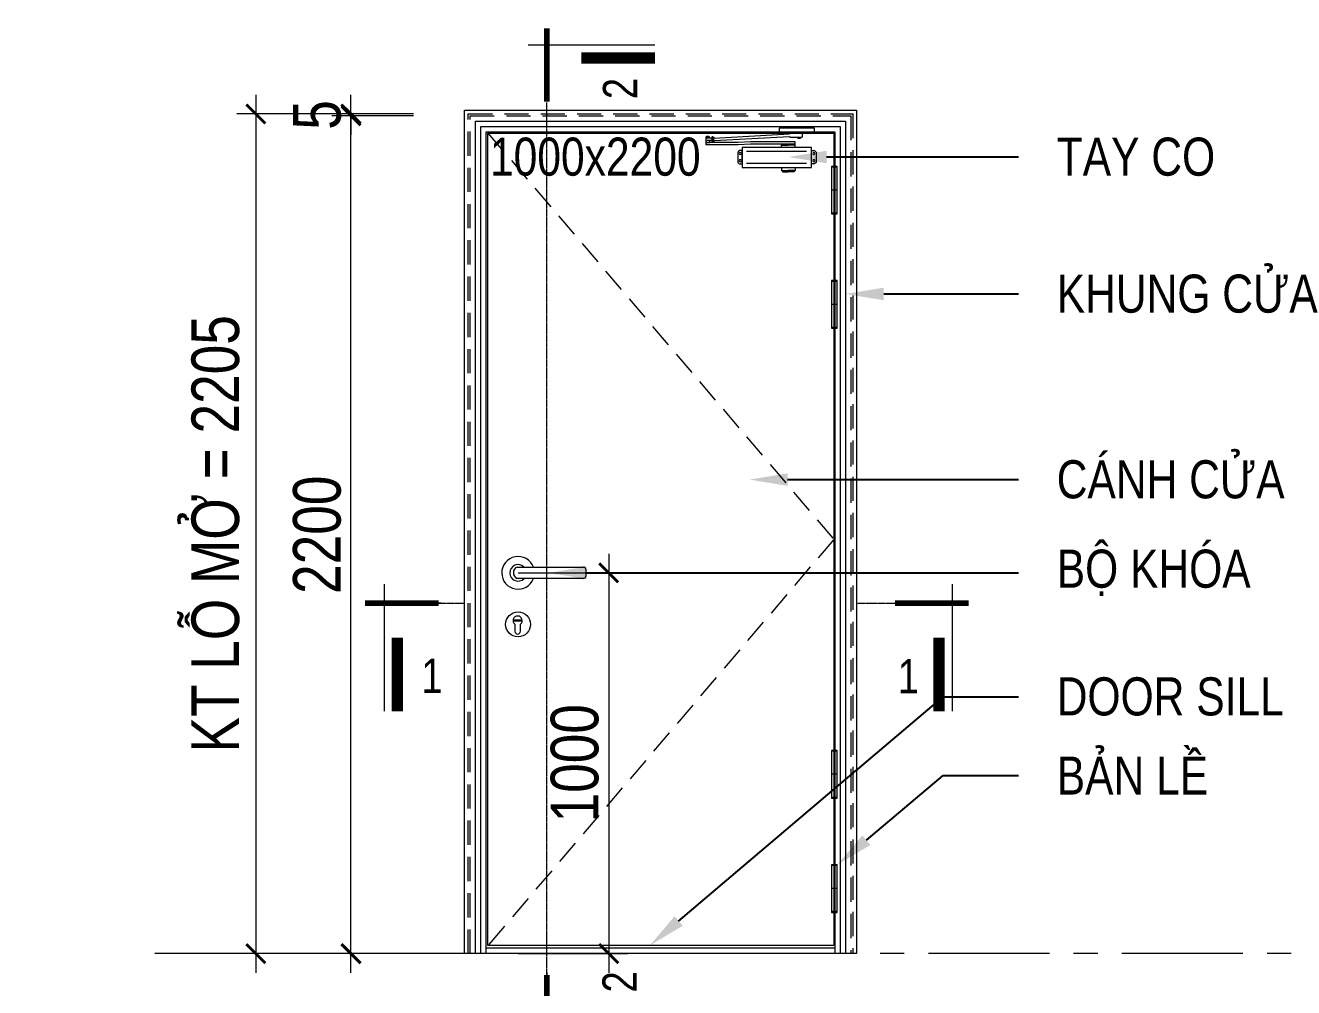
# Model space of a CAD drawing. Header units: millimetres. Extents: x -547695 to 905972, y -1055718 to 167349.
# Drawn here: x -537040 to -533710, y -1036987 to -1034460 of the extents above; entities that cross this region are included whole.
import ezdxf
from ezdxf import colors
from ezdxf.entities.mleader import LeaderData, LeaderLine
from ezdxf.enums import TextEntityAlignment as Align
from ezdxf.math import Vec2, Vec3

# ---------------------------------------------------------------- set-up
doc = ezdxf.new("R2010")
doc.units = ezdxf.units.MM
for name, pattern in [('CENTER', [50.8, 31.75, -6.35, 6.35, -6.35]), ('CENTER2', [1.125, 0.75, -0.125, 0.125, -0.125]), ('HIDDEN', [9.525, 6.35, -3.175]), ('PHANTOM', [2.5, 1.25, -0.25, 0.25, -0.25, 0.25, -0.25])]:
    doc.linetypes.add(name, pattern=pattern)
doc.layers.get('DEFPOINTS').update_dxf_attribs({"color": 1, "lineweight": 25})
for name, color, linetype, lineweight in [('A-DIMS', 8, 'Continuous', 9), ('A-DOOR', 142, 'Continuous', 9), ('A-FINE', 255, 'Continuous', 25), ('A-GRID', 250, 'CENTER', 15), ('A-HIDD', 45, 'HIDDEN', 9), ('A-LITE', 9, 'Continuous', 9), ('A-SYMBOLS', 10, 'Continuous', 13)]:
    doc.layers.add(name, color=color, linetype=linetype, lineweight=lineweight)
doc.styles.add('ARIAL', font='arial.ttf')
doc.styles.add('VTK_Arial', font='arial.ttf', dxfattribs={"width": 0.8})
doc.dimstyles.new('A-2.5-DIM50', dxfattribs={"dimscale": 50, "dimtxt": 2.5, "dimasz": 1, "dimexe": 1, "dimexo": 0, "dimgap": 0.5, "dimtad": 1, "dimdec": 0, "dimzin": 12, "dimdsep": 46, "dimtxsty": 'VTK_Arial', "dimblk": 'ARCHTICK', "dimcen": 0, "dimdle": 1, "dimclrd": 256, "dimclre": 256, "dimclrt": 7, "dimadec": 1, "dimazin": 3, "dimtfac": 1, "dimtdec": 0, "dimtmove": 0, "dimatfit": 2, "dimfxl": 20, "dimtolj": 1, "dimtzin": 0, "dimlwd": -1, "dimlwe": -1, "dimarcsym": 0})

# ---------------------------------------------------------------- blocks, each defined once
blk = doc.blocks.new('*U264')
for p, q in [((-4971, 166), (-4971, -945)), ((0, 166), (0, -945)), ((-500, 0), (166, 0))]:
    blk.add_line(p, q)
at = {"linetype": 'PHANTOM', "ltscale": 10}
blk.add_line((-397, 0), (-4471, 0), dxfattribs=at)
for points, const_width in [([(-4471, 0), (-5115, 0)], 50), ([(166, 0), (-478, 0)], 50), ([(-4856, -945), (-4856, -302)], 100), ([(-115, -945), (-115, -302)], 100)]:
    blk.add_lwpolyline(points, dxfattribs=dict(const_width=const_width))
at = {"style": 'ARIAL', "width": 0.8, "flags": 8}
for tag, p in [('1', (-4588, -880)), ('2', (-419, -875))]:
    blk.add_attdef(tag, text='', height=300, dxfattribs=at).set_placement(p, align=Align.BOTTOM_CENTER)
blk = doc.blocks.new('BanLe')
blk.add_line((7.5, 0), (-7.5, 0))
blk.add_lwpolyline([(7.5, 62.5), (-7.5, 62.5), (-7.5, -62.5), (7.5, -62.5)], close=True)
for points in [[(7.5, 60.5), (-7.5, 60.5)], [(7.5, -60.5), (-7.5, -60.5)]]:
    blk.add_lwpolyline(points)
blk = doc.blocks.new('KhoaTayCong_Phai')
for p, q in [((-2.4, 15.3), (171.6, 15.3)), ((177.6, 9.3), (177.6, -8.7)), ((171.6, -14.7), (-2.4, -14.7)), ((-11.2, -123.7), (8.6, -123.7)), ((-11.2, -126.9), (-11.2, -123.7)), ((8.6, -126.9), (-11.2, -126.9)), ((8.6, -123.7), (8.6, -126.9)), ((-8.3, -134.9), (-8.3, -153.5)), ((6.1, -153.5), (6.1, -134.9))]:
    blk.add_line(p, q)
blk.add_circle((0, -135.3), 32.6)
for centre, radius, start, end in [((0, 0), 42.9, 20.8432, 339.8952), ((0, 0), 21.7, 44.6889, 317.2039), ((4, 0.3), 16.3, 113.0274, 246.9726), ((171.6, 9.3), 6, 0, 90), ((171.6, -8.7), 6, 270, 0), ((-1.1, -125.3), 12, 306.8699, 233.1301), ((-1.1, -153.5), 7.2, 180, 360)]:
    blk.add_arc(centre, radius, start, end)
blk = doc.blocks.new('View-CellPin-Chi Tiet Cua$0$View-CellPin-Chi Tiet Cua$0$D.C.')
for p, q in [((1112.1, 6049.9), (1112.1, 6036.7)), ((1114.2, 6054.3), (1114.2, 6049.9)), ((1116.6, 6036.7), (1116.6, 6035)), ((1119, 6036.7), (1119, 6035)), ((1123.5, 6036.7), (1123.5, 6035)), ((1126.6, 6036.7), (1126.6, 6035)), ((1132, 6054.3), (1132, 6049.9)), ((1400.4, 6033.7), (1153.5, 6047.8)), ((1400.4, 6025.7), (1153.5, 6039.6)), ((1400.4, 6035.6), (1407.8, 6035.6)), ((1400.4, 6035.6), (1400.4, 6033.7)), ((1406.7, 6036.1), (1406.7, 6040.6)), ((1407.8, 6035.6), (1410.8, 6033.7)), ((1416.7, 6036.1), (1416.7, 6037.9)), ((1417.7, 6038.9), (1425.7, 6038.9)), ((1419.8, 6036.1), (1419.8, 6037.9)), ((1424.3, 6036.1), (1424.3, 6037.9)), ((1426.7, 6036.1), (1426.7, 6037.9)), ((1125.6, 6034), (1117.6, 6034)), ((1134.8, 6022.1), (1281.1, 6022.1)), ((1134.8, 6003.4), (1134.8, 6022.1)), ((1134.8, 6014.3), (1281, 6014.3)), ((1134.8, 6011.2), (1180.1, 6011.2)), ((1134.8, 6011.2), (1157.4, 6011.2)), ((1134.8, 6003.4), (1134.8, 6011.2)), ((1180.1, 6011.2), (1157.4, 6011.2)), ((1180.1, 6003.4), (1180.1, 6014.3)), ((1180.1, 6003.4), (1180.1, 6011.2)), ((1281, 6014.3), (1322, 6011.8)), ((1281.1, 6022.1), (1321.6, 6019.6)), ((1321.6, 6019.6), (1428.1, 6019.6)), ((1322, 6011.8), (1428.1, 6011.8)), ((1400.4, 6025.7), (1400.4, 6023.8)), ((1400.4, 6023.8), (1407.8, 6023.8)), ((1403.4, 6031.7), (1403.4, 6027.7)), ((1405.4, 6033.7), (1428.1, 6033.7)), ((1405.4, 6025.7), (1428.1, 6025.7)), ((1407.8, 6023.8), (1410.8, 6025.7)), ((1428.1, 6019.6), (1428.1, 6011.8)), ((1097.9, 5990), (1294.4, 5990)), ((1097.9, 5950.8), (1294.4, 5950.8)), ((1134.8, 5937.3), (1134.8, 5927.7)), ((1134.8, 5927.7), (1157.4, 5927.7)), ((1134.8, 5927.7), (1139.8, 5922.7)), ((1139.8, 5922.7), (1157.4, 5922.7)), ((1180.1, 5927.7), (1157.4, 5927.7)), ((1175.1, 5922.7), (1157.4, 5922.7)), ((1180.1, 5927.7), (1175.1, 5922.7)), ((1180.1, 5937.3), (1180.1, 5927.7))]:
    blk.add_line(p, q)
for points in [[(1071.8, 6066.3), (1187.4, 6066.3), (1187.4, 6054.3), (1071.8, 6054.3)], [(1080.8, 6003.4), (1308.6, 6003.4), (1308.6, 5937.3), (1080.8, 5937.3)], [(1080.8, 5992.7), (1071.2, 5992.7), (1066.2, 5987.7), (1066.2, 5954), (1071.2, 5949), (1080.8, 5949)], [(1308.6, 5992.7), (1318.2, 5992.7), (1323.2, 5987.7), (1323.2, 5954), (1318.2, 5949), (1308.6, 5949)]]:
    blk.add_lwpolyline(points, close=True)
for points in [[(1112.1, 6049.9), (1151.1, 6049.9), (1153.5, 6047.8)], [(1153.5, 6039.6), (1151.4, 6036.7), (1112.1, 6036.7)], [(1415.2, 6033.7), (1415.2, 6036.1), (1428.1, 6036.1), (1428.1, 6019.6), (1415.2, 6019.6), (1415.2, 6025.7)]]:
    blk.add_lwpolyline(points)
for centre, radius in [((1407.2, 6029.7), 1.65), ((1073.6, 5983.5), 3.36), ((1073.6, 5959.7), 3.36), ((1315.7, 5983.5), 3.36), ((1315.7, 5959.7), 3.36)]:
    blk.add_circle(centre, radius)
for centre, radius, start, end in [((1417.7, 6037.9), 1, 90, 180), ((1418.8, 6037.9), 1, 0, 90), ((1420.8, 6037.9), 1, 90, 180), ((1423.3, 6037.9), 1, 0, 90), ((1425.3, 6037.9), 1, 90, 180), ((1425.7, 6037.9), 1, 0, 90), ((1117.6, 6035), 1, 180, 270), ((1118, 6035), 1, 270, 0), ((1120, 6035), 1, 180, 270), ((1122.5, 6035), 1, 270, 0), ((1124.5, 6035), 1, 180, 270), ((1125.6, 6035), 1, 270, 0), ((1405.4, 6031.7), 2, 90, 180), ((1405.4, 6027.7), 2, 180, 270)]:
    blk.add_arc(centre, radius, start, end)
blk = doc.blocks.new('DT 1000X2200 - MD')
blk.add_wipeout([(-1030, 2215), (0, 2215), (0, 0), (-1030, 0)]).dxf.layer = 'A-FINE'
for points in [[(-1030, 0), (-1030, 2215), (0, 2215), (0, 0)], [(-1001, 0), (-1001, 2186), (-29, 2186), (-29, 0)], [(-987, 0), (-987, 2172), (-43, 2172), (-43, 0)], [(-973, 0), (-973, 2158), (-57, 2158), (-57, 0)], [(-968, 21), (-968, 2155), (-60, 2155), (-60, 21)]]:
    blk.add_lwpolyline(points, close=True)
blk.add_lwpolyline([(-973, 15), (-57, 15)])
at = {"layer": 'A-HIDD', "ltscale": 10}
for points in [[(-1020, 0), (-1020, 2205), (-10, 2205), (-10, 0)], [(-1015, 0), (-1015, 2200), (-15, 2200), (-15, 0)]]:
    blk.add_lwpolyline(points, close=True, dxfattribs=at)
blk.add_lwpolyline([(-968, 2155), (-60, 1088), (-968, 21)], dxfattribs=at)
at = {"layer": 'A-LITE', "xscale": -0.8000000000465659, "yscale": 0.8000000000465659, "zscale": 0.8000000000465659, "rotation": 359.9992789923553}
blk.add_blockref('View-CellPin-Chi Tiet Cua$0$View-CellPin-Chi Tiet Cua$0$D.C.', (746.4, -2685.4), dxfattribs=at)
at = {"layer": 'A-LITE'}
for name, p in [('BanLe', (-58.5, 2005)), ('BanLe', (-58.5, 1705)), ('KhoaTayCong_Phai', (-889, 1000)), ('BanLe', (-58.5, 471)), ('BanLe', (-58.5, 171))]:
    blk.add_blockref(name, p, dxfattribs=at)
at = {"layer": 'DEFPOINTS', "lineweight": -3, "insert": (-686.2, 2092.3), "char_height": 100, "attachment_point": 5, "style": 'VTK_Arial'}
blk.add_mtext('\\A1;1000x2200', dxfattribs=at)
blk = doc.blocks.new('*U258')
for p, q in [((-8622, 166), (-8622, -945)), ((0, 166), (0, -945)), ((-500, 0), (166, 0))]:
    blk.add_line(p, q)
at = {"linetype": 'PHANTOM', "ltscale": 10}
blk.add_line((-397, 0), (-8122, 0), dxfattribs=at)
for points, const_width in [([(-8122, 0), (-8766, 0)], 50), ([(166, 0), (-478, 0)], 50), ([(-8506, -945), (-8506, -302)], 100), ([(-115, -945), (-115, -302)], 100)]:
    blk.add_lwpolyline(points, dxfattribs=dict(const_width=const_width))
at = {"style": 'ARIAL', "width": 0.8, "flags": 8}
for tag, p in [('1', (-8238, -878)), ('2', (-419, -874))]:
    blk.add_attdef(tag, text='', height=300, dxfattribs=at).set_placement(p, align=Align.BOTTOM_CENTER)
blk = doc.blocks.new('_ARCHTICK')
at = {"color": 0, "linetype": 'ByBlock', "const_width": 0.15}
blk.add_lwpolyline([(-0.5, -0.5), (0.5, 0.5)], dxfattribs=at)
blk = doc.blocks.new('*D613')
at = {"layer": 'A-DIMS', "transparency": 16777216}
for p, q in [((-536184.9, -1036947.5), (-536184.9, -1034647.5)), ((-536020.4, -1034697.5), (-536234.9, -1034697.5)), ((-536020.4, -1036897.5), (-536234.9, -1036897.5))]:
    blk.add_line(p, q, dxfattribs=at)
at = {"layer": 'DEFPOINTS', "color": 0, "transparency": 16777216}
for p in [(-536184.9, -1034697.5), (-536020.4, -1034697.5), (-536020.4, -1036897.5)]:
    blk.add_point(p, dxfattribs=at)
at = {"layer": 'A-DIMS', "transparency": 16777216, "xscale": 50, "yscale": 50, "zscale": 50}
for p, rotation in [((-536184.9, -1034697.5), 90), ((-536184.9, -1036897.5), 270)]:
    blk.add_blockref('_ARCHTICK', p, dxfattribs=dict(at, rotation=rotation))
at = {"layer": 'A-DIMS', "color": 7, "transparency": 16777216, "insert": (-536273.7, -1035797.5), "char_height": 125, "attachment_point": 5, "rotation": 90, "style": 'VTK_Arial'}
blk.add_mtext('\\A1;2200', dxfattribs=at)
blk = doc.blocks.new('*D614')
at = {"layer": 'A-DIMS', "ltscale": 5, "transparency": 16777216}
for p, q in [((-536184.9, -1034692.5), (-536184.9, -1034642.5)), ((-536020.4, -1034692.5), (-536234.9, -1034692.5)), ((-536020.4, -1034697.5), (-536234.9, -1034697.5)), ((-536184.9, -1034697.5), (-536184.9, -1034692.5)), ((-536184.9, -1034697.5), (-536184.9, -1034747.5))]:
    blk.add_line(p, q, dxfattribs=at)
at = {"layer": 'DEFPOINTS', "color": 0, "transparency": 16777216}
for p in [(-536184.9, -1034692.5), (-536020.4, -1034692.5), (-536020.4, -1034697.5)]:
    blk.add_point(p, dxfattribs=at)
at = {"layer": 'A-DIMS', "transparency": 16777216, "xscale": 50, "yscale": 50, "zscale": 50}
for p, rotation in [((-536184.9, -1034692.5), 270), ((-536184.9, -1034697.5), 90)]:
    blk.add_blockref('_ARCHTICK', p, dxfattribs=dict(at, rotation=rotation))
at = {"layer": 'A-DIMS', "color": 7, "transparency": 16777216, "insert": (-536273.5, -1034695), "char_height": 125, "attachment_point": 5, "rotation": 90, "style": 'VTK_Arial'}
blk.add_mtext('\\A1;5', dxfattribs=at)
blk = doc.blocks.new('*D615')
at = {"layer": 'A-DIMS', "ltscale": 5, "transparency": 16777216}
for p, q in [((-536434.9, -1034642.5), (-536434.9, -1036947.5)), ((-536020.4, -1034692.5), (-536484.9, -1034692.5)), ((-536020.4, -1036897.5), (-536484.9, -1036897.5))]:
    blk.add_line(p, q, dxfattribs=at)
at = {"layer": 'DEFPOINTS', "color": 0, "transparency": 16777216}
for p in [(-536020.4, -1034692.5), (-536434.9, -1036897.5), (-536020.4, -1036897.5)]:
    blk.add_point(p, dxfattribs=at)
at = {"layer": 'A-DIMS', "transparency": 16777216, "xscale": 50, "yscale": 50, "zscale": 50}
for p, rotation in [((-536434.9, -1034692.5), 90), ((-536434.9, -1036897.5), 270)]:
    blk.add_blockref('_ARCHTICK', p, dxfattribs=dict(at, rotation=rotation))
at = {"layer": 'A-DIMS', "color": 7, "transparency": 16777216, "insert": (-536540.3, -1035795), "char_height": 125, "attachment_point": 5, "rotation": 90, "style": 'VTK_Arial'}
blk.add_mtext('\\A1;KT LỖ MỞ = 2205', dxfattribs=at)
blk = doc.blocks.new('*D616')
at = {"layer": 'A-DIMS', "transparency": 16777216}
for p, q in [((-535508.2, -1035847.5), (-535508.2, -1036947.5)), ((-535746.2, -1035897.5), (-535458.2, -1035897.5)), ((-535746.2, -1036897.5), (-535458.2, -1036897.5))]:
    blk.add_line(p, q, dxfattribs=at)
at = {"layer": 'DEFPOINTS', "color": 0, "transparency": 16777216}
for p in [(-535746.2, -1035897.5), (-535746.2, -1036897.5), (-535508.2, -1036897.5)]:
    blk.add_point(p, dxfattribs=at)
at = {"layer": 'A-DIMS', "transparency": 16777216, "xscale": 50, "yscale": 50, "zscale": 50}
for p, rotation in [((-535508.2, -1035897.5), 90), ((-535508.2, -1036897.5), 270)]:
    blk.add_blockref('_ARCHTICK', p, dxfattribs=dict(at, rotation=rotation))
at = {"layer": 'A-DIMS', "color": 7, "transparency": 16777216, "insert": (-535597, -1036397.5), "char_height": 125, "attachment_point": 5, "rotation": 90, "style": 'VTK_Arial'}
blk.add_mtext('\\A1;1000', dxfattribs=at)

msp = doc.modelspace()

# ---------------------------------------------------------------- block references
at = {"layer": 'A-SYMBOLS', "linetype": 'CENTER2'}
ref = msp.add_blockref('*U264', (-536097.9, -1035977.2), dxfattribs=dict(at, xscale=-0.3, yscale=0.3, zscale=0.3))
ref.add_attrib('1', '1', dxfattribs={"layer": '0', "height": 90, "style": 'ARIAL', "width": 0.8, "flags": 8}).set_placement((-534721.6, -1036241.1), align=Align.BOTTOM_CENTER)
ref.add_attrib('2', '1', dxfattribs={"layer": '0', "height": 90, "style": 'ARIAL', "width": 0.8, "flags": 8}).set_placement((-535972.3, -1036239.7), align=Align.BOTTOM_CENTER)

# ---------------------------------------------------------------- dimensions: what is measured, and where the dimension line sits
at = {"layer": 'A-DIMS', "ltscale": 5}
dim = msp.add_linear_dim(base=(-536434.9, -1036897.5), p1=(-536020.4, -1034692.5), p2=(-536020.4, -1036897.5), angle=90, text='KT LỖ MỞ = <>', dimstyle='A-2.5-DIM50', override={"dimpost": '\\X'}, dxfattribs=at)
dim.commit()
dim.dimension.update_dxf_attribs({"geometry": '*D615', "text_midpoint": (-536540.3, -1035795)})
at = {"layer": 'A-DIMS'}
dim = msp.add_linear_dim(base=(-536184.9, -1034697.5), p1=(-536020.4, -1036897.5), p2=(-536020.4, -1034697.5), angle=90, dimstyle='A-2.5-DIM50', override={"dimpost": '\\X'}, dxfattribs=at)
dim.commit()
dim.dimension.update_dxf_attribs({"geometry": '*D613', "text_midpoint": (-536273.7, -1035797.5)})
at = {"layer": 'A-DIMS', "ltscale": 5}
dim = msp.add_linear_dim(base=(-536184.9, -1034692.5), p1=(-536020.4, -1034697.5), p2=(-536020.4, -1034692.5), angle=90, dimstyle='A-2.5-DIM50', override={"dimpost": '\\X'}, dxfattribs=at)
dim.commit()
dim.dimension.update_dxf_attribs({"geometry": '*D614', "text_midpoint": (-536184.9, -1034695), "dimtype": 160})

# ---------------------------------------------------------------- next in the draw order: block references
at = {"layer": 'A-DOOR'}
msp.add_blockref('DT 1000X2200 - MD', (-534857.2, -1036897.5), dxfattribs=at)

# ---------------------------------------------------------------- next in the draw order: linework, layer by layer
at = {"layer": 'A-GRID', "ltscale": 10}
msp.add_lwpolyline([(-528763.2, -1036897.5), (-536699.5, -1036897.5)], dxfattribs=at)

# ---------------------------------------------------------------- next in the draw order: block references
at = {"layer": 'A-SYMBOLS', "linetype": 'CENTER2'}
ref = msp.add_blockref('*U258', (-535670.3, -1037097.1), dxfattribs=dict(at, xscale=-0.3, yscale=0.3, zscale=0.3, rotation=89.99999999999928))
ref.add_attrib('1', '2', dxfattribs={"layer": '0', "height": 90, "rotation": 90, "style": 'ARIAL', "width": 0.8, "flags": 8}).set_placement((-535406.4, -1034625.6), align=Align.BOTTOM_CENTER)
ref.add_attrib('2', '2', dxfattribs={"layer": '0', "height": 90, "rotation": 90, "style": 'ARIAL', "width": 0.8, "flags": 8}).set_placement((-535407.8, -1036971.5), align=Align.BOTTOM_CENTER)

# ---------------------------------------------------------------- next in the draw order: dimensions: what is measured, and where the dimension line sits
at = {"layer": 'A-DIMS'}
dim = msp.add_linear_dim(base=(-535508.2, -1036897.5), p1=(-535746.2, -1035897.5), p2=(-535746.2, -1036897.5), angle=90, dimstyle='A-2.5-DIM50', override={"dimpost": '\\X'}, dxfattribs=at)
dim.commit()
dim.dimension.update_dxf_attribs({"geometry": '*D616', "text_midpoint": (-535597, -1036397.5)})

# ---------------------------------------------------------------- next in the draw order: leaders
at = {"layer": 'A-SYMBOLS'}
ml = msp.add_multileader_mtext('Standard', dxfattribs=at)
ml.set_content('TAY CO', color=7, style='VTK_Arial')
ml.set_leader_properties()
ml.build(insert=Vec2(0, 0))
ml.multileader.update_dxf_attribs({"text_top_attachment_type": 0, "text_bottom_attachment_type": 0, "arrow_head_size": 100, "scale": 50})
ctx = ml.context
ctx.base_point, ctx.scale, ctx.char_height, ctx.arrow_head_size, ctx.landing_gap_size, ctx.plane_origin = Vec3(-534431.9, -1034805.4), 50, 100, 100, 100, Vec3(-536134, -1035511)
notes = []
notes.append((ctx, [(0, (1, 1, 0), (-534630.3, -1034805.4), (1, 0), 198.4, [(0, [(-535036.1, -1034805.4)], 256, [])])]))
ctx.mtext.insert, ctx.mtext.flow_direction = Vec3(-534331.9, -1034754.5), 5
ml = msp.add_multileader_mtext('Standard', dxfattribs=at)
ml.set_content('KHUNG CỬA', color=7, style='VTK_Arial')
ml.set_leader_properties()
ml.build(insert=Vec2(0, 0))
ml.multileader.update_dxf_attribs({"text_top_attachment_type": 0, "text_bottom_attachment_type": 0, "arrow_head_size": 100, "scale": 50})
ctx = ml.context
ctx.base_point, ctx.scale, ctx.char_height, ctx.arrow_head_size, ctx.landing_gap_size, ctx.plane_origin = Vec3(-534431.9, -1035165.1), 50, 100, 100, 100, Vec3(-536134, -1035870.7)
notes.append((ctx, [(0, (1, 1, 0), (-534630.3, -1035165.1), (1, 0), 198.4, [(0, [(-534886.2, -1035165.1)], 256, [])])]))
ctx.mtext.insert, ctx.mtext.flow_direction = Vec3(-534331.9, -1035114.2), 5
ml = msp.add_multileader_mtext('Standard', dxfattribs=at)
ml.set_content('CÁNH CỬA', color=7, style='VTK_Arial')
ml.set_leader_properties()
ml.build(insert=Vec2(0, 0))
ml.multileader.update_dxf_attribs({"text_top_attachment_type": 0, "text_bottom_attachment_type": 0, "arrow_head_size": 100, "scale": 50})
ctx = ml.context
ctx.base_point, ctx.scale, ctx.char_height, ctx.arrow_head_size, ctx.landing_gap_size, ctx.plane_origin = Vec3(-534431.9, -1035652.6), 50, 100, 100, 100, Vec3(-536134, -1036358.2)
notes.append((ctx, [(0, (1, 1, 0), (-534630.3, -1035652.6), (1, 0), 198.4, [(0, [(-535138.7, -1035652.6)], 256, [])])]))
ctx.mtext.insert, ctx.mtext.flow_direction = Vec3(-534331.9, -1035601.8), 5
ml = msp.add_multileader_mtext('Standard', dxfattribs=at)
ml.set_content('BỘ KHÓA', color=7, style='VTK_Arial')
ml.set_leader_properties()
ml.build(insert=Vec2(0, 0))
ml.multileader.update_dxf_attribs({"text_top_attachment_type": 0, "text_bottom_attachment_type": 0, "arrow_head_size": 100, "scale": 50})
ctx = ml.context
ctx.base_point, ctx.scale, ctx.char_height, ctx.arrow_head_size, ctx.landing_gap_size, ctx.plane_origin = Vec3(-534431.9, -1035897.6), 50, 100, 100, 100, Vec3(-536134, -1036603.2)
notes.append((ctx, [(0, (1, 1, 0), (-534630.3, -1035897.6), (1, 0), 198.4, [(0, [(-535665.7, -1035897.6)], 256, [])])]))
ctx.mtext.insert, ctx.mtext.flow_direction = Vec3(-534331.9, -1035836.5), 5
ml = msp.add_multileader_mtext('Standard', dxfattribs=at)
ml.set_content('DOOR SILL', color=7, style='VTK_Arial')
ml.set_leader_properties()
ml.build(insert=Vec2(0, 0))
ml.multileader.update_dxf_attribs({"text_top_attachment_type": 0, "text_bottom_attachment_type": 0, "arrow_head_size": 100, "scale": 50})
ctx = ml.context
ctx.base_point, ctx.scale, ctx.char_height, ctx.arrow_head_size, ctx.landing_gap_size, ctx.plane_origin = Vec3(-534431.9, -1036222.7), 50, 100, 100, 100, Vec3(-536134, -1037432.3)
notes.append((ctx, [(0, (1, 1, 0), (-534630.3, -1036222.7), (1, 0), 198.4, [(0, [(-535400.8, -1036876.5)], 256, [])])]))
ctx.mtext.insert, ctx.mtext.flow_direction = Vec3(-534331.9, -1036171.9), 5
ml = msp.add_multileader_mtext('Standard', dxfattribs=at)
ml.set_content('BẢN LỀ', color=7, style='VTK_Arial')
ml.set_leader_properties()
ml.build(insert=Vec2(0, 0))
ml.multileader.update_dxf_attribs({"text_top_attachment_type": 0, "text_bottom_attachment_type": 0, "arrow_head_size": 100, "scale": 50})
ctx = ml.context
ctx.base_point, ctx.scale, ctx.char_height, ctx.arrow_head_size, ctx.landing_gap_size, ctx.plane_origin = Vec3(-534431.9, -1036429.8), 50, 100, 100, 100, Vec3(-536134, -1037068.6)
notes.append((ctx, [(0, (1, 1, 0), (-534630.3, -1036429.8), (1, 0), 198.4, [(0, [(-534908.2, -1036664)], 256, [])])]))
ctx.mtext.insert, ctx.mtext.flow_direction = Vec3(-534331.9, -1036379.8), 5
for ctx, leaders in notes:
    for number, flags, end, landing, length, lines in leaders:
        leader = LeaderData()
        leader.index, (leader.has_last_leader_line, leader.has_dogleg_vector, leader.attachment_direction) = number, flags
        leader.last_leader_point, leader.dogleg_vector, leader.dogleg_length = Vec3(end), Vec3(landing), length
        for number, points, colour, breaks in lines:
            line = LeaderLine()
            line.index, line.vertices, line.color, line.breaks = number, Vec3.list(points), colors.encode_raw_color(colour), breaks
            leader.lines.append(line)
        ctx.leaders.append(leader)

doc.saveas('drawing.dxf')
